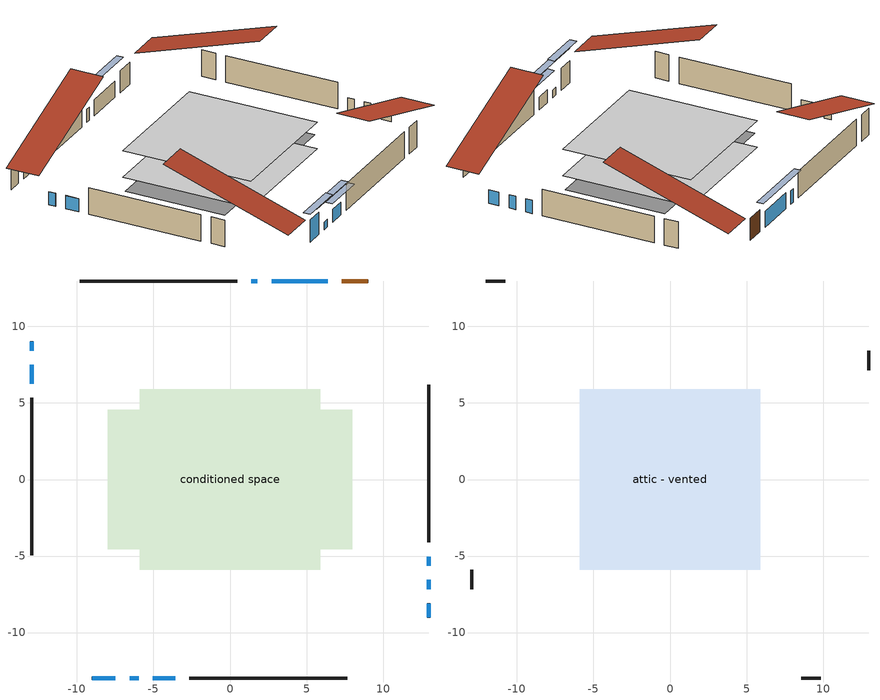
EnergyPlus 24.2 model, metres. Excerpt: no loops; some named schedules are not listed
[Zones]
conditioned space
 floor adiabatic (AdiabaticFloorConstruction): -5.89,-5.89 -5.89,5.89 5.89,5.89 5.89,-5.89 z0
 floor foundation (Slab1 construction): -8,-4.57 -8,4.57 8,4.57 8,-4.57 z0
 wall outside (AdiabaticWallConstruction 1): 9.02,12.97 7.31,12.97 z0:2.03
 wall outside (AdiabaticWallConstruction): 12.97,-9.02 12.97,-8.1 / 12.97,-7.17 12.97,-6.56 / 1.79,12.97 1.4,12.97 / -12.97,9.02 -12.97,8.41 / -12.97,7.49 -12.97,6.27 / 12.97,-5.63 12.97,-5.03 z0:1.22; 6.38,12.97 2.72,12.97 z0:1.47; -9.02,-12.97 -7.49,-12.97 z0:2.03; -6.56,-12.97 -5.98,-12.97 z0:0.71; -5.05,-12.97 -3.58,-12.97 z0:1.17
 wall outside (Wall1 construction): 0.47,12.97 -9.82,12.97 / -2.65,-12.97 7.65,-12.97 / -12.97,5.34 -12.97,-4.96 / 12.97,-4.1 12.97,6.19 z0:2.44
 window (WindowConstruction 8): 12.97,-9.02 12.97,-8.1 z0:1.22
 window (WindowConstruction 6): 12.97,-7.17 12.97,-6.56 z0:1.22
 window (WindowConstruction 7): 6.38,12.97 2.72,12.97 z0:1.47
 window (WindowConstruction 9): 1.79,12.97 1.4,12.97 z0:1.22
 window (WindowConstruction): -12.97,9.02 -12.97,8.42 z0:1.22
 window (WindowConstruction 1): -12.97,7.49 -12.97,6.27 z0:1.22
 window (WindowConstruction 2): -9.02,-12.97 -7.49,-12.97 z0:2.03
 window (WindowConstruction 3): -6.56,-12.97 -5.98,-12.97 z0:0.71
 window (WindowConstruction 4): -5.05,-12.97 -3.58,-12.97 z0:1.17
 window (WindowConstruction 5): 12.97,-5.63 12.97,-5.03 z0:1.22
 door (Door): 9.02,12.97 7.31,12.97 z0:2.03
 ceiling adiabatic (AdiabaticFloorConstruction): 5.89,-5.89 5.89,5.89 -5.89,5.89 -5.89,-5.89 z0
attic - vented
 floor to conditioned space (Floor1 construction Reversed): -5.89,-5.89 -5.89,5.89 5.89,5.89 5.89,-5.89 z2.44
 wall outside (Wall2 construction): -10.75,12.97 -12.04,12.97 / 8.58,-12.97 9.86,-12.97 / -12.97,-5.89 -12.97,-7.17 / 12.97,7.12 12.97,8.41 z0:2.44
 roof outside (Roof1 construction): 9.94,12.97,2.44 9.94,1.49,6.26 12.97,1.49,6.26 12.97,12.97,2.44; -9.94,-12.97,2.44 -9.94,-1.49,6.26 -12.97,-1.49,6.26 -12.97,-12.97,2.44; -12.97,9.94,2.44 -1.49,9.94,6.26 -1.49,12.97,6.26 -12.97,12.97,2.44; 12.97,-9.94,2.44 1.49,-9.94,6.26 1.49,-12.97,6.26 12.97,-12.97,2.44
shading: 1.2,12.97 7.9,12.97 7.9,13.58 1.2,13.58 z2.99; -6.27,-12.97 -10.23,-12.97 -10.23,-13.58 -6.27,-13.58 z3.25; -3.54,-12.97 -9,-12.97 -9,-13.58 -3.54,-13.58 z3.15; -2.36,-12.97 -6.27,-12.97 -6.27,-13.58 -2.36,-13.58 z2.39
[Building]
Building 1: Terrain=Suburbs
[Site:Location]
Victoria Intl AP_BC: Latitude {deg}=48.65; Longitude {deg}=-123.43; Time Zone {hr}=-8; Elevation {m}=20; Keep Site Location Information=Yes
[Site:GroundTemperature:Shallow]
8.05499, 7.06759, 6.98852, 7.45709, 9.33813, 11.2104, 12.8336, 13.8618, 13.9492, 13.1129, 11.5311, 9.71625
[Site:WaterMainsTemperature]
Calculation Method=Schedule; Temperature Schedule=mains temperature schedule
[Material] Roughness=Rough; Thermal Absorptance=0.9
Name | Thickness {m} | Conductivity {W/m-K} | Density {kg/m3} | Specific Heat {J/kg-K} | Solar Absorptance | Visible Absorptance
asphalt or fiberglass shingles | 0.00635 | 0.162714 | 1121.4 | 1465.45 | 0.4 | 0.4
ceiling loosefill ins | 0.254 | 0.0480833 | 16.02 | 1046.75 | 0.7 | 0.7
ceiling stud and cavity | 0.1397 | 0.156175 | 65.682 | 1177.47 | 0.7 | 0.7
concrete 4.0 in. | 0.1016 | 1.803125 | 2242.8 | 837.4 | 0.7 | 0.7
door material | 0.04445 | 0.188738 | 512.64 | 1214.23 | 0.7 | 0.7
floor covering | 0.0127 | 0.0433444 | 54.468 | 1339.84 | 0.6 | 0.6
floor rigid ins; wall rigid ins | 0.512978 | 0.029427 | 32.04 | 1214.23 | 0.7 | 0.7
floor stud and cavity | 0.1397 | 1.75129 | 37.0049 | 1207.88 | 0.7 | 0.7
furniture material conditioned space 1 | 0.1524 | 0.115458 | 640.8 | 1214.23 | 0.6 | 0.6
gypsum board | 0.0127 | 0.160291 | 801 | 837.4 | 0.6 | 0.6
osb sheathing 0.5 in. | 0.0127 | 0.115458 | 512.64 | 1214.23 | 0.7 | 0.7
osb sheathing 0.75 in. | 0.01905 | 0.115458 | 512.64 | 1214.23 | 0.7 | 0.7
wall stud and cavity | 0.1397 | 0.108386 | 139.0536 | 1170.24 | 0.7 | 0.7
wall stud and cavity 1 | 0.0889 | 6.1454 | 50.32683 | 1063.81 | 0.6 | 0.6
wall stud and cavity 2 | 0.0889 | 0.380278 | 52.3479 | 1209.89 | 0.7 | 0.7
wall stud and cavity 3 | 0.0889 | 0.391764 | 83.0341 | 1211.67 | 0.7 | 0.7
wood siding | 0.0254 | 0.102417 | 544.68 | 1172.36 | 0.4 | 0.4
wood siding 1 | 0.00254 | 0.102417 | 544.68 | 1172.36 | 0.4 | 0.4
wood siding 2; wood siding 3 | 0.0254 | 0.102417 | 544.68 | 1172.36 | 0.7 | 0.7
[WindowMaterial:SimpleGlazingSystem]
Name | U-Factor {W/m2-K} | Solar Heat Gain Coefficient
WindowMaterial | 3.00991 | 0.59
WindowMaterial 1 | 2.98606 | 0.56
WindowMaterial 2 | 1.825477 | 0.38
WindowMaterial 3 | 3.00991 | 0.48
WindowMaterial 4 | 2.969594 | 0.58
WindowMaterial 5 | 3.03376 | 0.49
WindowMaterial 6 | 2.89521 | 0.69
WindowMaterial 7 | 5.37025 | 0.69
WindowMaterial 8 | 3.08145 | 0.52
[Construction]
AdiabaticFloorConstruction: floor stud and cavity, floor rigid ins, osb sheathing 0.75 in., floor covering
AdiabaticWallConstruction: wood siding 2, wall rigid ins, wall stud and cavity 2, gypsum board
AdiabaticWallConstruction 1: wood siding 3, wall rigid ins, wall stud and cavity 2, gypsum board
Door: door material
Floor1 construction Reversed: gypsum board, ceiling stud and cavity, ceiling loosefill ins
furniture construction conditioned space 1: furniture material conditioned space 1
PartitionWallConstruction: gypsum board, wall stud and cavity 3, gypsum board
Roof1 construction: asphalt or fiberglass shingles
Slab1 construction: concrete 4.0 in.
Wall1 construction: wood siding, osb sheathing 0.5 in., wall stud and cavity, gypsum board
Wall2 construction: wood siding 1, wall stud and cavity 1
WindowConstruction; WindowConstruction 5: WindowMaterial
WindowConstruction 1: WindowMaterial 1
WindowConstruction 2: WindowMaterial 2
WindowConstruction 3: WindowMaterial 3
WindowConstruction 4: WindowMaterial 4
WindowConstruction 6: WindowMaterial 5
WindowConstruction 7: WindowMaterial 6
WindowConstruction 8: WindowMaterial 7
WindowConstruction 9: WindowMaterial 8
[Zone] Multiplier=1; Part of Total Floor Area=Yes
Name | Volume {m3}
attic - vented | 86.1387
conditioned space | 338.3
[Space]
Name | Zone | Volume {m3}
attic - vented 1 | attic - vented | 86.1387
conditioned space 1 | conditioned space | 338.3
[ZoneInfiltration:EffectiveLeakageArea]
infil attic - vented 1: Zone or Space=attic - vented 1; Schedule=Always On Discrete; Effective Air Leakage Area {cm2}=6166.67; Stack Coefficient=0.000435499; Wind Coefficient=1.40998e-05
[ZoneMixing]
whole house fan mix: Zone or Space=attic - vented; Schedule=Always On Continuous; Design Flow Rate Calculation Method=Flow/Zone; Design Flow Rate {m3/s}=0; Source Zone or Space=conditioned space
[SurfaceProperty:ExposedFoundationPerimeter]
Slab1: Exposed Perimeter Calculation Method=TotalExposedPerimeter; Total Exposed Perimeter {m}=50.284
[InternalMass] Zone or ZoneList=conditioned space; Space or SpaceList=conditioned space 1
Name | Construction | Surface Area {m2}
furniture mass conditioned space 1 | furniture construction conditioned space 1 | 114.023
partition wall mass | PartitionWallConstruction | 285.058
[Lights]
interior lighting: Zone or ZoneList or Space or SpaceList=conditioned space 1; Schedule=interior lighting schedule; Design Level Calculation Method=LightingLevel; Lighting Level {W}=343.2; Return Air Fraction=0; Fraction Radiant=0.6; Fraction Visible=0.2; Fraction Replaceable=1
[People]
occupants: Zone or ZoneList or Space or SpaceList=conditioned space 1; Number of People Schedule=occupants schedule; Number of People Calculation Method=People; Number of People=3; Fraction Radiant=0.314171; Sensible Heat Fraction=0.56303; Activity Level Schedule=occupants activity schedule; Carbon Dioxide Generation Rate {m3/s-W}=0; Enable ASHRAE 55 Comfort Warnings=No; Mean Radiant Temperature Calculation Type=EnclosureAveraged
[ElectricEquipment] Zone or ZoneList or Space or SpaceList=conditioned space 1; Design Level Calculation Method=EquipmentLevel
Name | Schedule | Design Level {W} | Fraction Latent | Fraction Radiant | Fraction Lost
clothes dryer | clothes dryer schedule | 140.772 | 0.015 | 0.081 | 0.85
clothes washer | clothes washer schedule | 32.1985 | 0.03 | 0.162 | 0.7
cooking range | cooking range schedule | 215.147 | 0.08 | 0.432 | 0.2
dishwasher | dishwasher schedule | 66.8632 | 0.3 | 0.18 | 0.4
fridge | fridge schedule | 72.9452 | 0 | 0.6 | 0
mech vent bath fan 0 | mech vent bath fan 0 schedule | 25.1 | 0 | 0 | 1
mech vent house fan | mech vent house fan schedule | 0 | 0 | 0 | 1
mech vent house fan cfis | mech vent house fan cfis schedule | 0 | 0 | 0 | 0
mech vent range fan 0 | mech vent range fan 0 schedule | 57 | 0 | 0 | 1
misc plug loads | misc plug loads schedule | 494.7 | 0.045 | 0.513 | 0.1
whole house fan | Always On Discrete | 0 | 0 | 0 | 1
[OtherEquipment] Zone or ZoneList or Space or SpaceList=conditioned space 1; Design Level Calculation Method=EquipmentLevel
Name | Fuel Type | Schedule | Design Level {W} | Fraction Latent | Fraction Radiant | Fraction Lost
clothes dryer 1 | Electricity | clothes dryer schedule | 0 | 0.015 | 0.081 | 0.85
cooking range 1 | Electricity | cooking range schedule | 0 | 0.08 | 0.432 | 0.2
general water use latent | None | general water use schedule | 62.594 | 1 | 0 | 0
general water use sensible | None | general water use schedule | -61.6891 | 0 | 0.6 | 0
mech vent house fan latent load | None | Always On Discrete | 0 | 1 | 0 | 0
mech vent house fan sensible load | None | Always On Discrete | 0 | 0 | 0 | 0
water heater energy adjustment1 | Electricity | Always On Discrete | 0.01 | 0 | 0 | 1
[ZoneInfiltration:DesignFlowRate] Zone or ZoneList or Space or SpaceList=conditioned space 1; Schedule=Always On Discrete; Design Flow Rate Calculation Method=Flow/Zone; Design Flow Rate {m3/s}=0
infil flow; natural vent flow; whole house fan flow
[ZoneControl:Thermostat]
conditioned space Thermostat: Zone or ZoneList=conditioned space; Control Type Schedule=conditioned space Thermostat Schedule; Control 1=conditioned space temperature setpoint; Temperature Difference Between Cutout And Setpoint {deltaC}=0
[ZoneHVAC:Baseboard:Convective:Electric]
electric baseboard: Availability Schedule=Always On Discrete; Heating Design Capacity {W}=6170.9; Efficiency=1
[Zone equipment]
conditioned space: electric baseboard
[Foundation:Kiva]
Foundation Kiva 1: Initial Indoor Air Temperature {C}=18; Wall Height Above Grade {m}=0.1016; Wall Depth Below Slab {m}=0.2032
[Foundation:Kiva:Settings]
Soil Conductivity {W/m-K}=0.849921; Soil Density {kg/m3}=1842.3; Soil Specific Heat {J/kg-K}=418.7; Ground Solar Absorptivity=0.9; Ground Thermal Absorptivity=0.9; Ground Surface Roughness {m}=0.03; Far-Field Width {m}=40; Deep-Ground Boundary Condition=ZeroFlux; Deep-Ground Depth {m}=40; Minimum Cell Dimension {m}=0.2; Maximum Cell Growth Coefficient=3; Simulation Timestep=Timestep
[Exterior:Lights]
exterior lighting: Schedule=exterior lighting schedule; Design Level {W}=75.6
[EnergyManagementSystem:GlobalVariable]
infil_program_Qfan
infil_program_Qinf
natural_vent_program_Qnv
natural_vent_program_Qwhf
[EnergyManagementSystem:Sensor]
Name | Output:Variable or Output:Meter Index Key | Output:Variable or Output:Meter
airflow_gain | infil flow | Infiltration Sensible Heat Gain Energy
airflow_gain_1 | natural vent flow | Infiltration Sensible Heat Gain Energy
airflow_gain_2 | whole house fan flow | Infiltration Sensible Heat Gain Energy
airflow_loss | infil flow | Infiltration Sensible Heat Loss Energy
airflow_loss_1 | natural vent flow | Infiltration Sensible Heat Loss Energy
airflow_loss_2 | whole house fan flow | Infiltration Sensible Heat Loss Energy
clg_load_cond |  | Cooling:EnergyTransfer:Zone:CONDITIONED SPACE
clg_sp_s; clg_sp_s_1 | cooling setpoint | Schedule Value
clothes_dryer_exhaust_0_sch_s | clothes dryer exhaust 0 schedule | Schedule Value
conditioned_space_clg_unmet_s | conditioned space | Zone Cooling Setpoint Not Met Time
conditioned_space_htg_unmet_s | conditioned space | Zone Heating Setpoint Not Met Time
cool_season | cooling season schedule | Schedule Value
fridge_tin_s; tin_s; tin_s_1 | conditioned space | Zone Mean Air Temperature
htg_load_cond |  | Heating:EnergyTransfer:Zone:CONDITIONED SPACE
htg_sp_s; htg_sp_s_1 | heating setpoint | Schedule Value
ig_ee_conv | clothes dryer | Electric Equipment Convective Heating Energy
ig_ee_conv_2 | cooking range | Electric Equipment Convective Heating Energy
ig_ee_conv_4 | fridge | Electric Equipment Convective Heating Energy
ig_ee_conv_5 | misc plug loads | Electric Equipment Convective Heating Energy
ig_ee_conv_6 | whole house fan | Electric Equipment Convective Heating Energy
ig_ee_rad | clothes dryer | Electric Equipment Radiant Heating Energy
ig_ee_rad_2 | cooking range | Electric Equipment Radiant Heating Energy
ig_ee_rad_4 | fridge | Electric Equipment Radiant Heating Energy
ig_ee_rad_5 | misc plug loads | Electric Equipment Radiant Heating Energy
ig_ee_rad_6 | whole house fan | Electric Equipment Radiant Heating Energy
ig_lgt_conv | interior lighting | Lights Convective Heating Energy
ig_lgt_rad | interior lighting | Lights Radiant Heating Energy
ig_lgt_vis | interior lighting | Lights Visible Radiation Heating Energy
ig_oe_conv | clothes dryer 1 | Other Equipment Convective Heating Energy
ig_oe_conv_1 | cooking range 1 | Other Equipment Convective Heating Energy
ig_oe_conv_2 | general water use latent | Other Equipment Convective Heating Energy
ig_oe_conv_3 | general water use sensible | Other Equipment Convective Heating Energy
ig_oe_conv_4 | water heater energy adjustment1 | Other Equipment Convective Heating Energy
ig_oe_rad | clothes dryer 1 | Other Equipment Radiant Heating Energy
ig_oe_rad_1 | cooking range 1 | Other Equipment Radiant Heating Energy
ig_oe_rad_2 | general water use latent | Other Equipment Radiant Heating Energy
ig_oe_rad_3 | general water use sensible | Other Equipment Radiant Heating Energy
ig_oe_rad_4 | water heater energy adjustment1 | Other Equipment Radiant Heating Energy
ig_ppl_conv | occupants | People Convective Heating Energy
ig_ppl_rad | occupants | People Radiant Heating Energy
im_conv | furniture mass conditioned space 1 | Surface Inside Face Convection Heat Gain Energy
im_conv_1 | partition wall mass | Surface Inside Face Convection Heat Gain Energy
im_ig | furniture mass conditioned space 1 | Surface Inside Face Internal Gains Radiation Heat Gain Energy
im_ig_1 | partition wall mass | Surface Inside Face Internal Gains Radiation Heat Gain Energy
im_lgt | furniture mass conditioned space 1 | Surface Inside Face Lights Radiation Heat Gain Energy
im_lgt_1 | partition wall mass | Surface Inside Face Lights Radiation Heat Gain Energy
im_sol | furniture mass conditioned space 1 | Surface Inside Face Solar Radiation Heat Gain Energy
im_sol_1 | partition wall mass | Surface Inside Face Solar Radiation Heat Gain Energy
im_surf | furniture mass conditioned space 1 | Surface Inside Face Net Surface Thermal Radiation Heat Gain Energy
im_surf_1 | partition wall mass | Surface Inside Face Net Surface Thermal Radiation Heat Gain Energy
mech_vent_bath_fan_0_sch_s | mech vent bath fan 0 schedule | Schedule Value
mech_vent_range_fan_0_sch_s | mech vent range fan 0 schedule | Schedule Value
mv_conv | mech vent bath fan 0 | Electric Equipment Convective Heating Energy
mv_conv_1 | mech vent house fan | Electric Equipment Convective Heating Energy
mv_conv_2 | mech vent house fan cfis | Electric Equipment Convective Heating Energy
mv_conv_3 | mech vent range fan 0 | Electric Equipment Convective Heating Energy
mv_conv_4 | mech vent house fan latent load | Other Equipment Convective Heating Energy
mv_conv_5 | mech vent house fan sensible load | Other Equipment Convective Heating Energy
mv_rad | mech vent bath fan 0 | Electric Equipment Radiant Heating Energy
mv_rad_1 | mech vent house fan | Electric Equipment Radiant Heating Energy
mv_rad_2 | mech vent house fan cfis | Electric Equipment Radiant Heating Energy
mv_rad_3 | mech vent range fan 0 | Electric Equipment Radiant Heating Energy
mv_rad_4 | mech vent house fan latent load | Other Equipment Radiant Heating Energy
mv_rad_5 | mech vent house fan sensible load | Other Equipment Radiant Heating Energy
natural_vent_s | natural vent schedule | Schedule Value
out_pb_s |  | Site Outdoor Air Barometric Pressure
out_wt_s |  | Site Outdoor Air Humidity Ratio
site_vw_s |  | Site Wind Speed
ss_back_out | Window1 | Surface Window Shortwave from Zone Back Out Window Heat Transfer Rate
ss_back_out_1 | Window10 | Surface Window Shortwave from Zone Back Out Window Heat Transfer Rate
ss_back_out_2 | Window11 | Surface Window Shortwave from Zone Back Out Window Heat Transfer Rate
ss_back_out_3 | Window3 | Surface Window Shortwave from Zone Back Out Window Heat Transfer Rate
ss_back_out_4 | Window4 | Surface Window Shortwave from Zone Back Out Window Heat Transfer Rate
ss_back_out_5 | Window5 | Surface Window Shortwave from Zone Back Out Window Heat Transfer Rate
ss_back_out_6 | Window6 | Surface Window Shortwave from Zone Back Out Window Heat Transfer Rate
ss_back_out_7 | Window7 | Surface Window Shortwave from Zone Back Out Window Heat Transfer Rate
ss_back_out_8 | Window8 | Surface Window Shortwave from Zone Back Out Window Heat Transfer Rate
ss_back_out_9 | Window9 | Surface Window Shortwave from Zone Back Out Window Heat Transfer Rate
ss_conv | Door1 | Surface Inside Face Convection Heat Gain Energy
ss_conv_1 | Window1 | Surface Inside Face Convection Heat Gain Energy
ss_conv_10 | Window9 | Surface Inside Face Convection Heat Gain Energy
ss_conv_2 | Window10 | Surface Inside Face Convection Heat Gain Energy
ss_conv_3 | Window11 | Surface Inside Face Convection Heat Gain Energy
ss_conv_4 | Window3 | Surface Inside Face Convection Heat Gain Energy
ss_conv_5 | Window4 | Surface Inside Face Convection Heat Gain Energy
ss_conv_6 | Window5 | Surface Inside Face Convection Heat Gain Energy
ss_conv_7 | Window6 | Surface Inside Face Convection Heat Gain Energy
ss_conv_8 | Window7 | Surface Inside Face Convection Heat Gain Energy
ss_conv_9 | Window8 | Surface Inside Face Convection Heat Gain Energy
ss_ig | Door1 | Surface Inside Face Internal Gains Radiation Heat Gain Energy
ss_ig_1 | Window1 | Surface Inside Face Internal Gains Radiation Heat Gain Energy
ss_ig_10 | Window9 | Surface Inside Face Internal Gains Radiation Heat Gain Energy
ss_ig_2 | Window10 | Surface Inside Face Internal Gains Radiation Heat Gain Energy
ss_ig_3 | Window11 | Surface Inside Face Internal Gains Radiation Heat Gain Energy
ss_ig_4 | Window3 | Surface Inside Face Internal Gains Radiation Heat Gain Energy
ss_ig_5 | Window4 | Surface Inside Face Internal Gains Radiation Heat Gain Energy
ss_ig_6 | Window5 | Surface Inside Face Internal Gains Radiation Heat Gain Energy
ss_ig_7 | Window6 | Surface Inside Face Internal Gains Radiation Heat Gain Energy
ss_ig_8 | Window7 | Surface Inside Face Internal Gains Radiation Heat Gain Energy
ss_ig_9 | Window8 | Surface Inside Face Internal Gains Radiation Heat Gain Energy
ss_lgt | Door1 | Surface Inside Face Lights Radiation Heat Gain Energy
ss_sol | Door1 | Surface Inside Face Solar Radiation Heat Gain Energy
ss_surf | Door1 | Surface Inside Face Net Surface Thermal Radiation Heat Gain Energy
ss_surf_1 | Window1 | Surface Inside Face Net Surface Thermal Radiation Heat Gain Energy
ss_surf_10 | Window9 | Surface Inside Face Net Surface Thermal Radiation Heat Gain Energy
ss_surf_2 | Window10 | Surface Inside Face Net Surface Thermal Radiation Heat Gain Energy
ss_surf_3 | Window11 | Surface Inside Face Net Surface Thermal Radiation Heat Gain Energy
ss_surf_4 | Window3 | Surface Inside Face Net Surface Thermal Radiation Heat Gain Energy
ss_surf_5 | Window4 | Surface Inside Face Net Surface Thermal Radiation Heat Gain Energy
ss_surf_6 | Window5 | Surface Inside Face Net Surface Thermal Radiation Heat Gain Energy
ss_surf_7 | Window6 | Surface Inside Face Net Surface Thermal Radiation Heat Gain Energy
ss_surf_8 | Window7 | Surface Inside Face Net Surface Thermal Radiation Heat Gain Energy
ss_surf_9 | Window8 | Surface Inside Face Net Surface Thermal Radiation Heat Gain Energy
ss_trans_in | Window1 | Surface Window Transmitted Solar Radiation Rate
ss_trans_in_1 | Window10 | Surface Window Transmitted Solar Radiation Rate
ss_trans_in_2 | Window11 | Surface Window Transmitted Solar Radiation Rate
ss_trans_in_3 | Window3 | Surface Window Transmitted Solar Radiation Rate
ss_trans_in_4 | Window4 | Surface Window Transmitted Solar Radiation Rate
ss_trans_in_5 | Window5 | Surface Window Transmitted Solar Radiation Rate
ss_trans_in_6 | Window6 | Surface Window Transmitted Solar Radiation Rate
ss_trans_in_7 | Window7 | Surface Window Transmitted Solar Radiation Rate
ss_trans_in_8 | Window8 | Surface Window Transmitted Solar Radiation Rate
ss_trans_in_9 | Window9 | Surface Window Transmitted Solar Radiation Rate
ss_trans_out | Window1 | Surface Inside Face Initial Transmitted Diffuse Transmitted Out Window Solar Radiation Rate
ss_trans_out_1 | Window10 | Surface Inside Face Initial Transmitted Diffuse Transmitted Out Window Solar Radiation Rate
ss_trans_out_2 | Window11 | Surface Inside Face Initial Transmitted Diffuse Transmitted Out Window Solar Radiation Rate
ss_trans_out_3 | Window3 | Surface Inside Face Initial Transmitted Diffuse Transmitted Out Window Solar Radiation Rate
ss_trans_out_4 | Window4 | Surface Inside Face Initial Transmitted Diffuse Transmitted Out Window Solar Radiation Rate
ss_trans_out_5 | Window5 | Surface Inside Face Initial Transmitted Diffuse Transmitted Out Window Solar Radiation Rate
ss_trans_out_6 | Window6 | Surface Inside Face Initial Transmitted Diffuse Transmitted Out Window Solar Radiation Rate
ss_trans_out_7 | Window7 | Surface Inside Face Initial Transmitted Diffuse Transmitted Out Window Solar Radiation Rate
ss_trans_out_8 | Window8 | Surface Inside Face Initial Transmitted Diffuse Transmitted Out Window Solar Radiation Rate
ss_trans_out_9 | Window9 | Surface Inside Face Initial Transmitted Diffuse Transmitted Out Window Solar Radiation Rate
s_conv | Floor1 | Surface Inside Face Convection Heat Gain Energy
s_conv_1 | inferred conditioned ceiling | Surface Inside Face Convection Heat Gain Energy
s_conv_2 | inferred conditioned floor | Surface Inside Face Convection Heat Gain Energy
s_conv_3 | Slab1 | Surface Inside Face Convection Heat Gain Energy
s_conv_4 | Wall1:0 | Surface Inside Face Convection Heat Gain Energy
s_conv_5 | Wall1:180 | Surface Inside Face Convection Heat Gain Energy
s_conv_6 | Wall1:270 | Surface Inside Face Convection Heat Gain Energy
s_conv_7 | Wall1:90 | Surface Inside Face Convection Heat Gain Energy
s_ig | Floor1 | Surface Inside Face Internal Gains Radiation Heat Gain Energy
s_ig_1 | inferred conditioned ceiling | Surface Inside Face Internal Gains Radiation Heat Gain Energy
s_ig_2 | inferred conditioned floor | Surface Inside Face Internal Gains Radiation Heat Gain Energy
s_ig_3 | Slab1 | Surface Inside Face Internal Gains Radiation Heat Gain Energy
s_ig_4 | Wall1:0 | Surface Inside Face Internal Gains Radiation Heat Gain Energy
s_ig_5 | Wall1:180 | Surface Inside Face Internal Gains Radiation Heat Gain Energy
s_ig_6 | Wall1:270 | Surface Inside Face Internal Gains Radiation Heat Gain Energy
s_ig_7 | Wall1:90 | Surface Inside Face Internal Gains Radiation Heat Gain Energy
s_lgt | Floor1 | Surface Inside Face Lights Radiation Heat Gain Energy
s_lgt_1 | inferred conditioned ceiling | Surface Inside Face Lights Radiation Heat Gain Energy
s_lgt_2 | inferred conditioned floor | Surface Inside Face Lights Radiation Heat Gain Energy
s_lgt_3 | Slab1 | Surface Inside Face Lights Radiation Heat Gain Energy
s_lgt_4 | Wall1:0 | Surface Inside Face Lights Radiation Heat Gain Energy
s_lgt_5 | Wall1:180 | Surface Inside Face Lights Radiation Heat Gain Energy
s_lgt_6 | Wall1:270 | Surface Inside Face Lights Radiation Heat Gain Energy
s_lgt_7 | Wall1:90 | Surface Inside Face Lights Radiation Heat Gain Energy
s_sol | Floor1 | Surface Inside Face Solar Radiation Heat Gain Energy
s_sol_1 | inferred conditioned ceiling | Surface Inside Face Solar Radiation Heat Gain Energy
s_sol_2 | inferred conditioned floor | Surface Inside Face Solar Radiation Heat Gain Energy
s_sol_3 | Slab1 | Surface Inside Face Solar Radiation Heat Gain Energy
s_sol_4 | Wall1:0 | Surface Inside Face Solar Radiation Heat Gain Energy
s_sol_5 | Wall1:180 | Surface Inside Face Solar Radiation Heat Gain Energy
s_sol_6 | Wall1:270 | Surface Inside Face Solar Radiation Heat Gain Energy
s_sol_7 | Wall1:90 | Surface Inside Face Solar Radiation Heat Gain Energy
s_surf | Floor1 | Surface Inside Face Net Surface Thermal Radiation Heat Gain Energy
s_surf_1 | inferred conditioned ceiling | Surface Inside Face Net Surface Thermal Radiation Heat Gain Energy
s_surf_2 | inferred conditioned floor | Surface Inside Face Net Surface Thermal Radiation Heat Gain Energy
s_surf_3 | Slab1 | Surface Inside Face Net Surface Thermal Radiation Heat Gain Energy
s_surf_4 | Wall1:0 | Surface Inside Face Net Surface Thermal Radiation Heat Gain Energy
s_surf_5 | Wall1:180 | Surface Inside Face Net Surface Thermal Radiation Heat Gain Energy
s_surf_6 | Wall1:270 | Surface Inside Face Net Surface Thermal Radiation Heat Gain Energy
s_surf_7 | Wall1:90 | Surface Inside Face Net Surface Thermal Radiation Heat Gain Energy
tout_s | conditioned space | Zone Outdoor Air Drybulb Temperature
win_s | conditioned space | Zone Air Humidity Ratio
[EnergyManagementSystem:Actuator]
Name | Actuated Component Unique | Actuated Component Type | Actuated Component Control Type
fridge_schedule_act | fridge schedule | Schedule:Constant | Schedule Value
infil_flow_act | infil flow | Zone Infiltration | Air Exchange Flow Rate
mech_vent_house_fan_cfis_act | mech vent house fan cfis | ElectricEquipment | Electricity Rate
